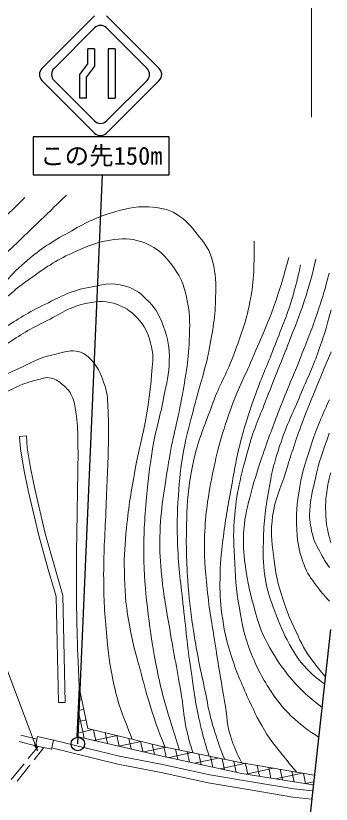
# Model space of a CAD drawing. Units: millimetres, scale not verified. Extents: x 40000 to 680000, y 20000 to 380000.
# Drawn here: x 555679 to 578874, y 283232 to 341180 of the extents above; entities that cross this region are included whole.
import ezdxf
from ezdxf.enums import TextEntityAlignment as Align

# ---------------------------------------------------------------- set-up
doc = ezdxf.new("R2010")
doc.units = ezdxf.units.MM
doc.header["$LTSCALE"] = 1000
for name, color, linetype, lineweight in [('M-BMK-OTRS', 5, 'Continuous', 25), ('M-STR-HTXT', 7, 'Continuous', 13), ('M-STR-STRC', 7, 'Continuous', 25), ('M-WORK', 1, 'Continuous', 13), ('S-STR-HTXT', 7, 'Continuous', 13)]:
    doc.layers.add(name, color=color, linetype=linetype, lineweight=lineweight)
doc.styles.add('ＭＳ ゴシック', font='')
doc.styles.get('ＭＳ ゴシック').set_extended_font_data('MS Gothic')

# ---------------------------------------------------------------- blocks, each defined once
blk = doc.blocks.new('open_arrow')
at = {"color": 0, "linetype": 'Continuous', "lineweight": -2}
blk.add_lwpolyline([(7.5, 1.25), (0, 0), (7.5, -1.25)], dxfattribs=at)

msp = doc.modelspace()

# ---------------------------------------------------------------- hatches: boundary and pattern name
at = {"layer": 'M-WORK'}
h = msp.add_hatch(dxfattribs=at)
h.set_pattern_fill('USER', color=256, style=0, pattern_type=2)
h.set_pattern_definition([(282.279, (560604, 288552), (781.7, 170.135), []), (12.279, (560604, 288552), (-170.135, 781.7), [])])
h.paths.add_polyline_path([(560331, 291822), (560988, 288803), (566317, 287506), (572302, 286263), (577630, 285363), (577552, 284660), (572293, 285490), (566219, 286822), (560171, 288199)])

# ---------------------------------------------------------------- linework, layer by layer
at = {"layer": 'M-BMK-OTRS'}
msp.add_line((578820, 296070), (576608, 276169), dxfattribs=at)
at = {"layer": 'M-STR-HTXT'}
msp.add_line((577425, 333731), (577425, 358680), dxfattribs=at)
at = {"layer": 'M-STR-STRC'}
for p, q in [((561466, 341180), (557602, 337316)), ((562357, 341180), (566222, 337316)), ((558493, 337316), (561466, 340289)), ((562357, 340289), (565331, 337316)), ((561477, 338750), (560977, 338750)), ((560977, 337651), (560977, 338750)), ((561477, 338750), (561477, 337481)), ((562483, 338750), (562483, 335120)), ((562983, 338750), (562483, 338750)), ((562983, 338750), (562983, 335120)), ((560379, 336874), (560977, 337651)), ((561477, 337481), (560879, 336704)), ((560379, 335120), (560379, 336874)), ((560879, 335120), (560879, 336704)), ((557602, 336425), (561466, 332560)), ((558493, 336425), (561466, 333451)), ((566222, 336425), (562357, 332560)), ((562357, 333451), (565331, 336425)), ((560879, 335120), (560379, 335120)), ((562483, 335120), (562983, 335120)), ((560242, 287661), (562050, 329493))]:
    msp.add_line(p, q, dxfattribs=at)
msp.add_lwpolyline([(556970, 329493), (566970, 329493), (566970, 332293), (556970, 332293)], close=True, dxfattribs=at)
msp.add_circle((560242, 287661), 500, dxfattribs=at)
for centre, start, end in [((561912, 339844), 44.99985, 135), ((558047, 336870), 135, 225), ((558938, 336870), 135, 225.00005), ((564886, 336870), 315.00011, 44.99984), ((565777, 336870), 315, 45), ((561912, 333897), 225.00005, 315.00011), ((561912, 333006), 225, 315)]:
    msp.add_arc(centre, 630, start, end, dxfattribs=at)
at = {"layer": 'M-WORK'}
for p, q in [((555960, 310259), (556458, 310298)), ((556031, 309353), (555960, 310259)), ((556528, 309414), (556458, 310298)), ((556280, 307861), (556031, 309353)), ((556772, 307950), (556528, 309414)), ((556582, 306298), (556280, 307861)), ((557071, 306403), (556772, 307950)), ((557363, 302995), (556582, 306298)), ((557847, 303121), (557071, 306403)), ((558554, 300628), (557847, 303121)), ((558073, 300491), (557363, 302995)), ((558642, 298502), (558073, 300491)), ((559140, 298577), (558554, 300628)), ((558819, 290705), (558642, 298502)), ((559319, 290716), (559140, 298577)), ((560171, 288199), (560331, 291822)), ((560331, 291822), (560988, 288803)), ((559319, 290716), (558819, 290705)), ((560988, 288803), (566317, 287506)), ((556047, 288319), (557229, 288017)), ((557272, 288200), (557128, 287527)), ((558452, 287949), (557272, 288200)), ((566219, 286822), (560171, 288199)), ((555937, 287831), (557128, 287527)), ((556603, 286600), (557314, 287487)), ((557128, 287527), (558309, 287275)), ((558309, 287275), (558452, 287949)), ((558452, 287949), (563309, 286755)), ((566317, 287506), (572302, 286263)), ((557036, 286501), (557751, 287394)), ((558309, 287366), (563181, 286169)), ((563309, 286755), (566479, 286142)), ((572293, 285490), (566219, 286822)), ((572302, 286263), (577630, 285363)), ((555353, 285039), (556291, 286210)), ((555786, 284939), (556724, 286110)), ((563181, 286169), (566359, 285554)), ((566479, 286142), (569943, 285396)), ((566359, 285554), (569831, 284807)), ((569943, 285396), (573006, 284890)), ((577552, 284660), (572293, 285490)), ((569831, 284807), (572907, 284298)), ((573006, 284890), (576123, 284357)), ((572907, 284298), (576040, 283763)), ((576123, 284357), (577502, 284207)), ((576040, 283763), (577437, 283611))]:
    msp.add_line(p, q, dxfattribs=at)
for points, knots in [([(523230, 310360), (524551, 310643), (524893, 310712), (525962, 310925), (527793, 311291), (528841, 311380), (530662, 311790), (532405, 312182), (533382, 312406), (535091, 312926), (536750, 313431), (537647, 313815), (539273, 314418), (540821, 314992), (541706, 315270), (543216, 315937), (544698, 316591), (545501, 317020), (546919, 317802), (548289, 318556), (549077, 318954), (550356, 319853), (551778, 320852), (552490, 321527), (553793, 322677), (555172, 323895), (555898, 324629), (557229, 325900), (558086, 326719), (558358, 326979), (559414, 328005)], [0, 0, 0, 0, 1, 1, 1, 2, 2, 2, 3, 3, 3, 4, 4, 4, 5, 5, 5, 6, 6, 6, 7, 7, 7, 8, 8, 8, 9, 9, 9, 10, 10, 10, 10]), ([(522091, 311476), (523209, 311833), (523493, 311922), (524392, 312204), (526169, 312761), (527167, 313066), (528951, 313601), (530039, 313928), (530644, 314128), (531745, 314406), (533496, 314849), (534511, 314944), (536280, 315306), (537630, 315583), (538411, 315640), (539731, 316034), (540735, 316334), (541291, 316541), (542236, 316993), (543695, 317693), (544467, 318181), (545841, 319036), (547224, 319897), (547961, 320445), (549242, 321451), (550838, 322705), (551680, 323473), (553185, 324835), (554446, 325976), (554853, 326362), (556355, 327818)], [0, 0, 0, 0, 1, 1, 1, 2, 2, 2, 3, 3, 3, 4, 4, 4, 5, 5, 5, 6, 6, 6, 7, 7, 7, 8, 8, 8, 9, 9, 9, 10, 10, 10, 10]), ([(524623, 308995), (525757, 309236), (526066, 309306), (526982, 309543), (528117, 309836), (528725, 310098), (529859, 310395), (531998, 310957), (533245, 311076), (535374, 311674), (537303, 312216), (538340, 312664), (540249, 313273), (541463, 313659), (542166, 313803), (543366, 314232), (545237, 314899), (546321, 315203), (548108, 316070), (549303, 316649), (549993, 316965), (551065, 317748), (552105, 318508), (552553, 319101), (553463, 320013), (554607, 321159), (555092, 321960), (556313, 323023), (557402, 323971), (558092, 324421), (559350, 325128), (560592, 325826), (561287, 326271), (562654, 326673), (563716, 326985), (564347, 327196), (565451, 327126), (566277, 327073), (566792, 327017), (567503, 326593), (568210, 326170), (568499, 325766), (569021, 325128), (569515, 324524), (569820, 324165), (570060, 323423), (570373, 322455), (570387, 321856), (570380, 320839), (570368, 319247), (570221, 318353), (569927, 316789), (569605, 315078), (569231, 314163), (568808, 312473), (568485, 311186), (568245, 310476), (568009, 309170), (567782, 307912), (567722, 307195), (567636, 305920), (567540, 304497), (567531, 303695), (567582, 302270), (567647, 300474), (567818, 299475), (568009, 297688), (568211, 295791), (568320, 294727), (568595, 292839), (568831, 291217), (568935, 290298), (569341, 288710), (569537, 287944), (569603, 287675), (569893, 286763)], [0, 0, 0, 0, 1, 1, 1, 2, 2, 2, 3, 3, 3, 4, 4, 4, 5, 5, 5, 6, 6, 6, 7, 7, 7, 8, 8, 8, 9, 9, 9, 10, 10, 10, 11, 11, 11, 12, 12, 12, 13, 13, 13, 14, 14, 14, 15, 15, 15, 16, 16, 16, 17, 17, 17, 18, 18, 18, 19, 19, 19, 20, 20, 20, 21, 21, 21, 22, 22, 22, 23, 23, 23, 24, 24, 24, 25, 25, 25, 25]), ([(568712, 287009), (568479, 287723), (568421, 287942), (568275, 288550), (568034, 289553), (568043, 290143), (567875, 291161), (567557, 293090), (567316, 294160), (566996, 296089), (566745, 297605), (566567, 298451), (566410, 299979), (566294, 301108), (566250, 301748), (566277, 302883), (566329, 305030), (566588, 306222), (566916, 308344), (567202, 310191), (567556, 311191), (567875, 313033), (568166, 314708), (568361, 315650), (568435, 317349), (568482, 318431), (568509, 319056), (568302, 320119), (568096, 321174), (567930, 321814), (567289, 322677), (566638, 323554), (566176, 324091), (565158, 324488), (564339, 324808), (563794, 324822), (562920, 324728), (561661, 324593), (560988, 324255), (559830, 323742), (558528, 323166), (557880, 322667), (556713, 321851), (555615, 321084), (555088, 320538), (554049, 319693), (553257, 319049), (552843, 318650), (552024, 318041), (551063, 317327), (550517, 316932), (549493, 316310), (547698, 315219), (546653, 314671), (544778, 313726), (542637, 312646), (541446, 312006), (539210, 311141), (537751, 310577), (536884, 310403), (535374, 309996), (533619, 309523), (532612, 309355), (530845, 308930), (528922, 308467), (528315, 308314), (525929, 307716)], [0, 0, 0, 0, 1, 1, 1, 2, 2, 2, 3, 3, 3, 4, 4, 4, 5, 5, 5, 6, 6, 6, 7, 7, 7, 8, 8, 8, 9, 9, 9, 10, 10, 10, 11, 11, 11, 12, 12, 12, 13, 13, 13, 14, 14, 14, 15, 15, 15, 16, 16, 16, 17, 17, 17, 18, 18, 18, 19, 19, 19, 20, 20, 20, 21, 21, 21, 22, 22, 22, 22]), ([(571042, 286525), (570713, 287323), (570634, 287568), (570406, 288249), (569893, 289780), (569787, 290692), (569447, 292271), (569111, 293834), (568939, 294714), (568701, 296294), (568503, 297609), (568420, 298351), (568328, 299678), (568208, 301411), (568196, 302389), (568248, 304127), (568293, 305580), (568352, 306401), (568621, 307830), (568998, 309825), (569493, 310879), (570193, 312785), (570679, 314106), (571139, 314770), (571632, 316088), (572171, 317531), (572507, 318339), (572831, 319845), (573223, 321671), (573193, 322438), (573204, 324613)], [0, 0, 0, 0, 1, 1, 1, 2, 2, 2, 3, 3, 3, 4, 4, 4, 5, 5, 5, 6, 6, 6, 7, 7, 7, 8, 8, 8, 9, 9, 9, 10, 10, 10, 10]), ([(572302, 286263), (571912, 286998), (571802, 287263), (571565, 287937), (571186, 289016), (571229, 289688), (571032, 290814), (570748, 292446), (570595, 293361), (570340, 294997), (570093, 296576), (569908, 297456), (569754, 299046), (569605, 300581), (569503, 301449), (569567, 302989), (569639, 304719), (569790, 305687), (570127, 307385), (570502, 309279), (570804, 310327), (571432, 312154), (571965, 313706), (572454, 314501), (573084, 316017), (573773, 317676), (574242, 318576), (574815, 320279), (575224, 321493), (575353, 321923), (575748, 323423)], [0, 0, 0, 0, 1, 1, 1, 2, 2, 2, 3, 3, 3, 4, 4, 4, 5, 5, 5, 6, 6, 6, 7, 7, 7, 8, 8, 8, 9, 9, 9, 10, 10, 10, 10]), ([(576329, 285583), (575919, 286072), (575813, 286206), (575491, 286612), (574869, 287397), (574473, 287810), (573964, 288672), (573410, 289610), (573149, 290165), (572703, 291159), (572146, 292401), (571838, 293106), (571442, 294409), (571118, 295475), (570983, 296092), (570838, 297197), (570704, 298217), (570681, 298798), (570696, 299826), (570712, 300932), (570779, 301551), (570909, 302650), (571085, 304136), (571246, 304960), (571513, 306433), (571776, 307882), (571903, 308702), (572277, 310127), (572617, 311423), (572874, 312132), (573325, 313395), (573796, 314715), (574142, 315423), (574639, 316734), (575202, 318220), (575606, 319024), (576042, 320552), (576298, 321449), (576385, 321768), (576619, 322870)], [0, 0, 0, 0, 1, 1, 1, 2, 2, 2, 3, 3, 3, 4, 4, 4, 5, 5, 5, 6, 6, 6, 7, 7, 7, 8, 8, 8, 9, 9, 9, 10, 10, 10, 11, 11, 11, 12, 12, 12, 13, 13, 13, 13]), ([(577941, 288161), (577119, 288694), (576850, 288891), (576226, 289452), (575414, 290183), (575014, 290670), (574415, 291584), (573715, 292650), (573388, 293300), (572923, 294488), (572461, 295667), (572349, 296384), (572124, 297631), (571857, 299102), (571833, 299948), (571751, 301441), (571686, 302625), (571669, 303296), (571777, 304478), (571959, 306468), (572294, 307558), (572816, 309486), (573210, 310942), (573614, 311699), (574148, 313109), (574770, 314752), (575169, 315653), (575800, 317292), (576235, 318423), (576516, 319044), (576892, 320196), (577281, 321386), (577383, 321810), (577745, 323286)], [0, 0, 0, 0, 1, 1, 1, 2, 2, 2, 3, 3, 3, 4, 4, 4, 5, 5, 5, 6, 6, 6, 7, 7, 7, 8, 8, 8, 9, 9, 9, 10, 10, 10, 11, 11, 11, 11]), ([(578728, 322253), (578384, 320983), (578281, 320631), (577946, 319607), (577530, 318336), (577233, 317646), (576747, 316401), (576152, 314875), (575763, 314043), (575171, 312516), (574639, 311145), (574340, 310378), (573866, 308986), (573490, 307883), (573279, 307263), (572986, 306135), (572715, 305089), (572534, 304497), (572454, 303418), (572389, 302546), (572400, 302048), (572507, 301180), (572671, 299854), (572812, 299111), (573173, 297824), (573444, 296856), (573557, 296288), (574008, 295390), (574503, 294405), (574839, 293876), (575500, 292993), (575962, 292375), (576258, 292054), (576814, 291519), (577319, 291032), (577521, 290871), (578185, 290360)], [0, 0, 0, 0, 1, 1, 1, 2, 2, 2, 3, 3, 3, 4, 4, 4, 5, 5, 5, 6, 6, 6, 7, 7, 7, 8, 8, 8, 9, 9, 9, 10, 10, 10, 11, 11, 11, 12, 12, 12, 12]), ([(527839, 305845), (529746, 306415), (530266, 306587), (531804, 307119), (534171, 307936), (535469, 308478), (537771, 309463), (540780, 310751), (542440, 311536), (545364, 313006), (547565, 314113), (548752, 314821), (550905, 316017), (552319, 316801), (553099, 317264), (554502, 318068), (555731, 318772), (556366, 319270), (557645, 319880), (558880, 320468), (559554, 320918), (560896, 321185), (561989, 321403), (562679, 321642), (563746, 321318), (564528, 321081), (564914, 320737), (565478, 320146), (566044, 319551), (566264, 319106), (566543, 318334), (566881, 317401), (566988, 316822), (566970, 315830), (566951, 314788), (566758, 314218), (566570, 313193), (566293, 311685), (565990, 310869), (565744, 309356), (565500, 307856), (565383, 307009), (565265, 305494), (565131, 303781), (565064, 302815), (565105, 301098), (565141, 299563), (565238, 298705), (565425, 297182), (565598, 295760), (565717, 294965), (565984, 293558), (566462, 291035), (566792, 290170), (567714, 287216)], [0, 0, 0, 0, 1, 1, 1, 2, 2, 2, 3, 3, 3, 4, 4, 4, 5, 5, 5, 6, 6, 6, 7, 7, 7, 8, 8, 8, 9, 9, 9, 10, 10, 10, 11, 11, 11, 12, 12, 12, 13, 13, 13, 14, 14, 14, 15, 15, 15, 16, 16, 16, 17, 17, 17, 18, 18, 18, 18]), ([(528043, 303538), (528851, 303772), (529055, 303831), (529703, 304018), (531748, 304607), (532892, 304943), (534943, 305509), (536520, 305944), (537440, 306062), (538993, 306575), (540299, 307006), (541016, 307312), (542243, 307933), (543372, 308505), (543972, 308894), (545014, 309612), (546176, 310412), (546795, 310908), (547891, 311796), (548705, 312456), (549118, 312880), (549942, 313528), (551740, 314941), (552823, 315635), (554738, 316885), (555890, 317637), (556539, 318064), (557775, 318670), (558988, 319264), (559614, 319822), (560945, 320055), (561797, 320204), (562349, 320259), (563156, 319948), (563886, 319667), (564278, 319376), (564781, 318776), (565311, 318145), (565460, 317657), (565660, 316858), (565858, 316071), (565716, 315590), (565660, 314780), (565573, 313513), (565455, 312807), (565234, 311556), (564977, 310101), (564719, 309308), (564461, 307853), (564165, 306175), (563982, 305234), (563822, 303538), (563706, 302303), (563634, 301607), (563662, 300367), (563695, 298916), (563741, 298096), (563982, 296664), (564241, 295124), (564517, 294286), (564914, 292775), (565167, 291813), (565309, 291273), (565607, 290324), (565965, 289183), (566115, 288806), (566635, 287440)], [0, 0, 0, 0, 1, 1, 1, 2, 2, 2, 3, 3, 3, 4, 4, 4, 5, 5, 5, 6, 6, 6, 7, 7, 7, 8, 8, 8, 9, 9, 9, 10, 10, 10, 11, 11, 11, 12, 12, 12, 13, 13, 13, 14, 14, 14, 15, 15, 15, 16, 16, 16, 17, 17, 17, 18, 18, 18, 19, 19, 19, 20, 20, 20, 21, 21, 21, 22, 22, 22, 22]), ([(578376, 292073), (577751, 292532), (577542, 292706), (577080, 293188), (576485, 293809), (576226, 294233), (575801, 294982), (575286, 295893), (575091, 296455), (574718, 297433), (574403, 298259), (574212, 298728), (574061, 299600), (573867, 300716), (573854, 301362), (573883, 302495), (573925, 304113), (574040, 305022), (574327, 306615), (574578, 308001), (574808, 308765), (575269, 310096), (575711, 311375), (576081, 312044), (576601, 313293), (577108, 314514), (577449, 315175), (577897, 316419), (578334, 317631), (578456, 318064), (578874, 319570)], [0, 0, 0, 0, 1, 1, 1, 2, 2, 2, 3, 3, 3, 4, 4, 4, 5, 5, 5, 6, 6, 6, 7, 7, 7, 8, 8, 8, 9, 9, 9, 10, 10, 10, 10]), ([(528567, 302010), (529271, 302143), (529468, 302197), (530041, 302331), (532035, 302796), (533099, 303255), (535050, 303876), (536822, 304440), (537869, 304609), (539579, 305341), (541693, 306245), (542814, 306901), (544800, 308058), (546427, 309005), (547299, 309603), (548850, 310669), (550205, 311601), (550850, 312284), (552233, 313173), (553554, 314023), (554299, 314509), (555723, 315171), (556829, 315686), (557434, 316066), (558627, 316317), (559292, 316456), (559704, 316659), (560359, 316477), (560804, 316353), (561006, 316125), (561318, 315784), (561845, 315207), (561963, 314737), (562223, 313999), (562464, 313316), (562419, 312884), (562463, 312161), (562523, 311195), (562505, 310651), (562490, 309683), (562459, 307768), (562371, 306696), (562303, 304781), (562234, 302825), (562125, 301730), (562144, 299773), (562160, 297991), (562218, 296990), (562410, 295217), (562549, 293930), (562628, 293203), (562916, 291941), (563276, 290361), (563531, 289792), (564245, 288010)], [0, 0, 0, 0, 1, 1, 1, 2, 2, 2, 3, 3, 3, 4, 4, 4, 5, 5, 5, 6, 6, 6, 7, 7, 7, 8, 8, 8, 9, 9, 9, 10, 10, 10, 11, 11, 11, 12, 12, 12, 13, 13, 13, 14, 14, 14, 15, 15, 15, 16, 16, 16, 17, 17, 17, 18, 18, 18, 18]), ([(578437, 292625), (577982, 293121), (577851, 293291), (577514, 293748), (576941, 294526), (576696, 295021), (576289, 295897), (575789, 296970), (575527, 297586), (575187, 298721), (574865, 299799), (574745, 300427), (574619, 301545), (574494, 302655), (574414, 303297), (574566, 304404), (574745, 305715), (575129, 306391), (575525, 307654), (575939, 308973), (576172, 309712), (576644, 311011), (577023, 312056), (577274, 312627), (577692, 313657), (578140, 314762), (578290, 315113), (578868, 316475)], [0, 0, 0, 0, 1, 1, 1, 2, 2, 2, 3, 3, 3, 4, 4, 4, 5, 5, 5, 6, 6, 6, 7, 7, 7, 8, 8, 8, 9, 9, 9, 9]), ([(528540, 300643), (530218, 300999), (530668, 301107), (532024, 301441), (534250, 301990), (535483, 302356), (537672, 303040), (539522, 303617), (540583, 303890), (542360, 304665), (543081, 304979), (543484, 305171), (544145, 305597), (545069, 306192), (545505, 306641), (546383, 307302), (547833, 308393), (548691, 308945), (550113, 310073), (551056, 310821), (551512, 311333), (552484, 312044), (553496, 312785), (554117, 313139), (555254, 313669), (555982, 314009), (556391, 314224), (557173, 314406), (557595, 314505), (557853, 314652), (558274, 314548), (558654, 314454), (558847, 314306), (559144, 314051), (559455, 313784), (559631, 313606), (559801, 313234), (560001, 312798), (560037, 312519), (560103, 312044), (560213, 311252), (560228, 310801), (560245, 310002), (560281, 308323), (560227, 307382), (560210, 305704), (560184, 303313), (560129, 301975), (560136, 299584), (560146, 296551), (560193, 295561), (560331, 291822)], [0, 0, 0, 0, 1, 1, 1, 2, 2, 2, 3, 3, 3, 4, 4, 4, 5, 5, 5, 6, 6, 6, 7, 7, 7, 8, 8, 8, 9, 9, 9, 10, 10, 10, 11, 11, 11, 12, 12, 12, 13, 13, 13, 14, 14, 14, 15, 15, 15, 16, 16, 16, 17, 17, 17, 17]), ([(578737, 298166), (578274, 298662), (578133, 298824), (577796, 299285), (577380, 299852), (577118, 300171), (576872, 300830), (576571, 301637), (576446, 302120), (576375, 302979), (576274, 304196), (576292, 304898), (576481, 306105), (576697, 307478), (576939, 308229), (577369, 309550), (577814, 310915), (578031, 311390), (578737, 312960)], [0, 0, 0, 0, 1, 1, 1, 2, 2, 2, 3, 3, 3, 4, 4, 4, 5, 5, 5, 6, 6, 6, 6]), ([(578746, 300638), (578426, 301102), (578332, 301249), (578107, 301664), (577819, 302191), (577632, 302489), (577491, 303073), (577331, 303734), (577255, 304123), (577290, 304802), (577338, 305754), (577507, 306275), (577716, 307205), (578010, 308517), (578190, 308971), (578722, 310497)], [0, 0, 0, 0, 1, 1, 1, 2, 2, 2, 3, 3, 3, 4, 4, 4, 5, 5, 5, 5]), ([(578841, 307596), (578673, 306939), (578617, 306737), (578545, 306175), (578482, 305688), (578450, 305411), (578462, 304920), (578475, 304344), (578479, 304016), (578592, 303452), (578670, 303062), (578707, 302917), (578852, 302469)], [0, 0, 0, 0, 1, 1, 1, 2, 2, 2, 3, 3, 3, 4, 4, 4, 4])]:
    msp.add_open_spline(points, degree=3, knots=knots, dxfattribs=at)
at = {"layer": 'S-STR-HTXT'}
msp.add_lwpolyline([(557289, 287168), (554296, 295078), (533596, 295078)], dxfattribs=at)

# ---------------------------------------------------------------- block references
at = {"layer": 'S-STR-HTXT', "xscale": 66.7, "yscale": 66.7, "rotation": 110.7}
msp.add_blockref('open_arrow', (557289, 287168), dxfattribs=at)

# ---------------------------------------------------------------- texts
at = {"layer": 'M-STR-STRC', "style": 'ＭＳ ゴシック'}
msp.add_text('この先150m', height=1320, dxfattribs=at).set_placement((561970, 330893), align=Align.MIDDLE_CENTER)

doc.saveas('drawing.dxf')
